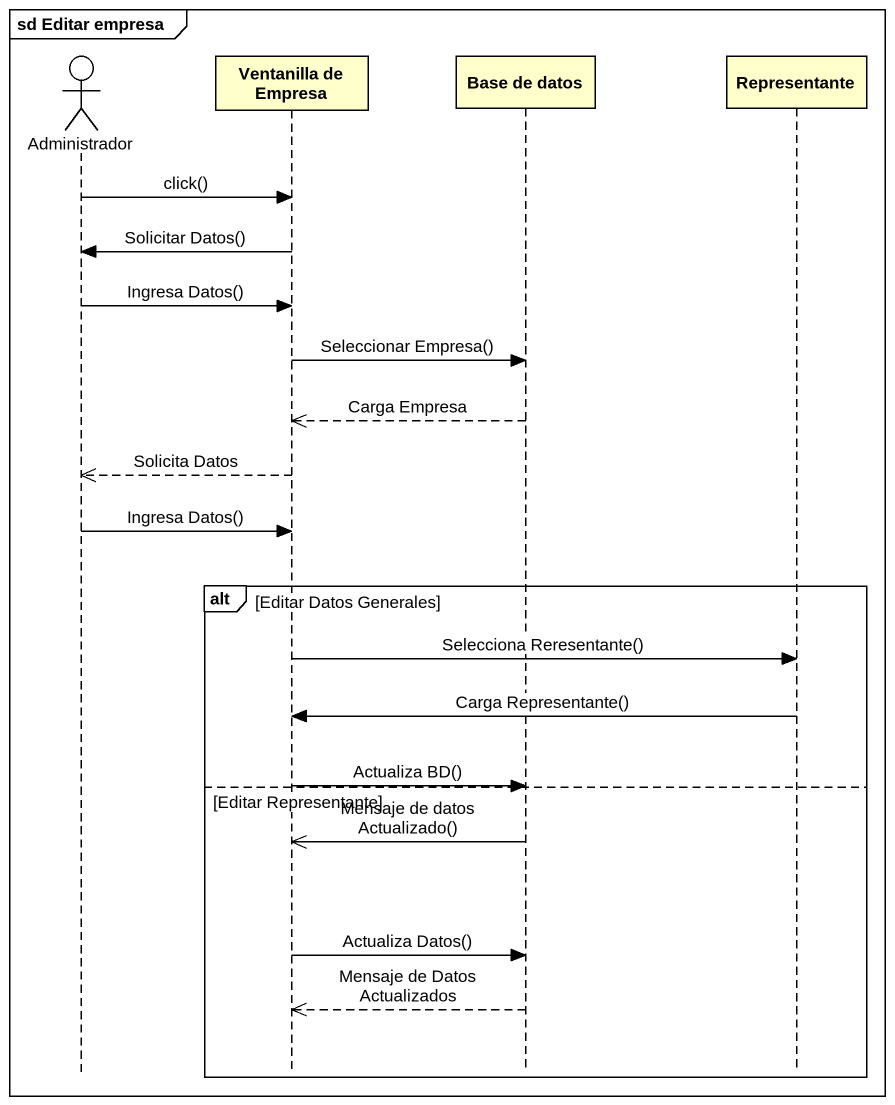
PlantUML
@startuml
mainframe sd Editar empresa
hide footbox
actor Administrador
participant "Ventanilla de Empresa" as Ventanilla_de_Empresa
participant "Base de datos" as Base_de_datos
participant Representante

Administrador -> Ventanilla_de_Empresa : click()
Ventanilla_de_Empresa -> Administrador : Solicitar Datos()
Administrador -> Ventanilla_de_Empresa : Ingresa Datos()
Ventanilla_de_Empresa -> Base_de_datos : Seleccionar Empresa()
Base_de_datos -->> Ventanilla_de_Empresa : Carga Empresa
Ventanilla_de_Empresa -->> Administrador : Solicita Datos
Administrador -> Ventanilla_de_Empresa : Ingresa Datos()
alt Editar Datos Generales
  Ventanilla_de_Empresa -> Representante : Selecciona Reresentante()
  Representante -> Ventanilla_de_Empresa : Carga Representante()
  Ventanilla_de_Empresa -> Base_de_datos : Actualiza BD()
else Editar Representante
  Base_de_datos ->> Ventanilla_de_Empresa : Mensaje de datos Actualizado()
  Ventanilla_de_Empresa -> Base_de_datos : Actualiza Datos()
  Base_de_datos -->> Ventanilla_de_Empresa : Mensaje de Datos Actualizados
end
@enduml
